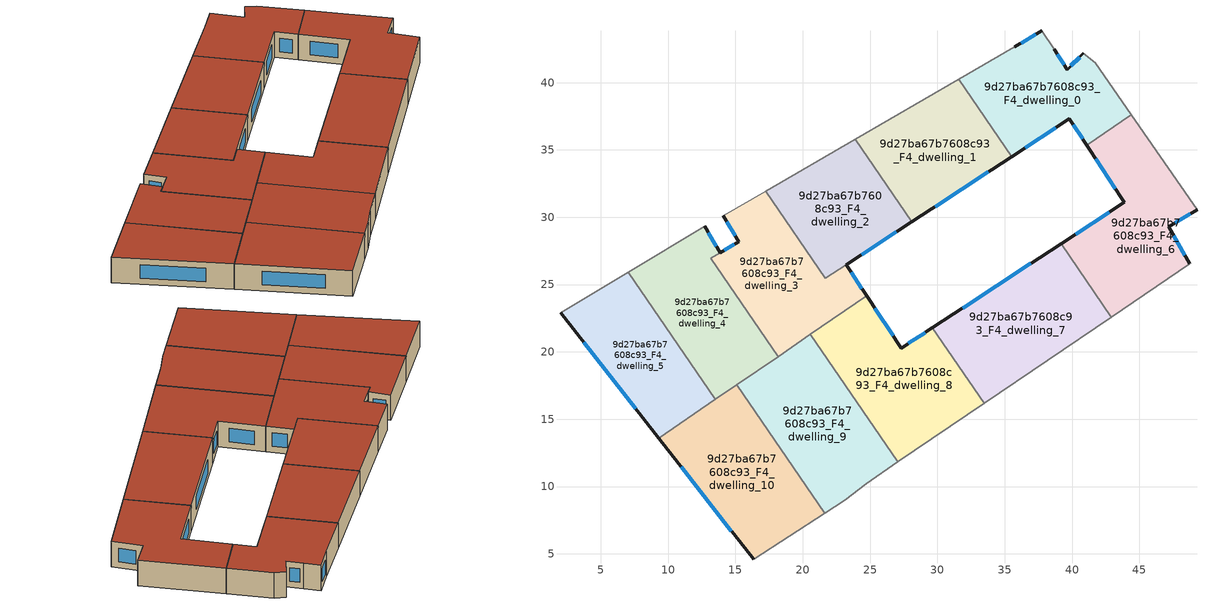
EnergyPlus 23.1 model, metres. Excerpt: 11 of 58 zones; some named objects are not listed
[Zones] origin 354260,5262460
9d27ba67b7608c93_F4_dwelling_0
 floor to 9d27ba67b7608c93_F3_dwelling_0 (EU_floor_Construction): 41.74,41.46 44.39,37.63 41.09,35.36 39.8,37.32 35.51,34.5 31.57,40.24 35.74,42.65 37.77,43.87 38.67,42.47 39.64,40.96 40.84,42.18 z12
 wall outside (EU_wall_Construction): 40.84,42.18 39.64,40.96 38.67,42.47 / 35.51,34.5 39.8,37.32 41.09,35.36 / 37.77,43.87 35.74,42.65 z12:15
 wall adiabatic (EU_wall_Construction): 44.39,37.63 41.74,41.46 40.84,42.18 / 35.74,42.65 31.57,40.24 / 38.67,42.47 37.77,43.87 z12:15
 wall to 9d27ba67b7608c93_F4_dwelling_6 (EU_wall_Construction): 41.09,35.36 44.39,37.63 z12:15
 wall to 9d27ba67b7608c93_F4_dwelling_1 (EU_wall_Construction): 31.57,40.24 35.51,34.5 z12:15
 window (EU_Window_Construction): 39.41,41.31 38.9,42.11 / 40.56,41.89 39.92,41.24 / 40.11,36.86 40.79,35.82 / 36.52,35.16 38.79,36.65 / 37.29,43.59 36.22,42.94 z12.7:14.3
 roof outside (EU_roof_Construction): 44.39,37.63 41.74,41.46 40.84,42.18 39.64,40.96 38.67,42.47 37.77,43.87 35.74,42.65 31.57,40.24 35.51,34.5 39.8,37.32 41.09,35.36 z15
9d27ba67b7608c93_F4_dwelling_1
 floor to 9d27ba67b7608c93_F3_dwelling_1 (EU_floor_Construction): 31.57,40.24 35.51,34.5 28.1,29.66 23.9,35.79 z12
 wall outside (EU_wall_Construction): 28.1,29.66 35.51,34.5 z12:15
 wall to 9d27ba67b7608c93_F4_dwelling_2 (EU_wall_Construction): 23.9,35.79 28.1,29.66 z12:15
 wall adiabatic (EU_wall_Construction): 31.57,40.24 23.9,35.79 z12:15
 window (EU_Window_Construction): 29.84,30.8 33.77,33.37 z12.7:14.3
 roof outside (EU_roof_Construction): 35.51,34.5 31.57,40.24 23.9,35.79 28.1,29.66 z15
9d27ba67b7608c93_F4_dwelling_10
 floor to 9d27ba67b7608c93_F3_dwelling_10 (EU_floor_Construction): 15.1,17.55 21.63,8.02 16.35,4.58 9.31,13.59 z12
 wall outside (EU_wall_Construction): 9.31,13.59 16.35,4.58 z12:15
 wall to 9d27ba67b7608c93_F4_dwelling_9 (EU_wall_Construction): 21.63,8.02 15.1,17.55 z12:15
 wall adiabatic (EU_wall_Construction): 16.35,4.58 21.63,8.02 z12:15
 wall to 9d27ba67b7608c93_F4_dwelling_5 (EU_wall_Construction): 13.52,16.47 9.31,13.59 z12:15
 wall to 9d27ba67b7608c93_F4_dwelling_4 (EU_wall_Construction): 15.1,17.55 13.52,16.47 z12:15
 window (EU_Window_Construction): 10.96,11.47 14.7,6.7 z12.7:14.3
 roof outside (EU_roof_Construction): 21.63,8.02 15.1,17.55 9.31,13.59 16.35,4.58 z15
9d27ba67b7608c93_F4_dwelling_2
 floor to 9d27ba67b7608c93_F3_dwelling_2 (EU_floor_Construction): 23.9,35.79 28.1,29.66 21.68,25.46 17.24,31.94 z12
 wall outside (EU_wall_Construction): 23.23,26.48 28.1,29.66 z12:15
 wall adiabatic (EU_wall_Construction): 23.9,35.79 17.24,31.94 z12:15
 wall to 9d27ba67b7608c93_F4_dwelling_3 (EU_wall_Construction): 17.24,31.94 21.68,25.46 23.23,26.47 z12:15
 window (EU_Window_Construction): 24.37,27.23 26.96,28.91 z12.7:14.3
 roof outside (EU_roof_Construction): 28.1,29.66 23.9,35.79 17.24,31.94 21.68,25.46 z15
9d27ba67b7608c93_F4_dwelling_3
 floor to 9d27ba67b7608c93_F3_dwelling_3 (EU_floor_Construction): 23.23,26.47 24.75,24.16 18.17,19.66 13.16,26.97 15.24,28.17 14.1,30.12 17.24,31.94 21.68,25.46 z12
 wall outside (EU_wall_Construction): 14.1,30.12 15.24,28.17 13.86,27.38 / 24.75,24.16 23.23,26.47 z12:15
 wall adiabatic (EU_wall_Construction): 17.24,31.94 14.1,30.12 z12:15
 wall to 9d27ba67b7608c93_F4_dwelling_4 (EU_wall_Construction): 13.16,26.96 18.17,19.66 / 13.86,27.38 13.16,26.97 z12:15
 wall to 9d27ba67b7608c93_F4_dwelling_8 (EU_wall_Construction): 20.57,21.3 24.75,24.16 z12:15
 wall to 9d27ba67b7608c93_F4_dwelling_9 (EU_wall_Construction): 18.17,19.66 20.57,21.3 z12:15
 window (EU_Window_Construction): 14.37,29.66 14.97,28.63 / 24.39,24.71 23.58,25.93 / 14.91,27.99 14.18,27.56 z12.7:14.3
 roof outside (EU_roof_Construction): 24.75,24.16 23.23,26.47 21.68,25.46 17.24,31.94 14.1,30.12 15.24,28.17 13.16,26.97 18.17,19.66 z15
9d27ba67b7608c93_F4_dwelling_4
 floor to 9d27ba67b7608c93_F3_dwelling_4 (EU_floor_Construction): 13.86,27.38 13.16,26.97 18.17,19.66 13.52,16.47 7.04,25.92 12.72,29.32 z12
 wall outside (EU_wall_Construction): 13.86,27.38 12.72,29.32 z12:15
 wall to 9d27ba67b7608c93_F4_dwelling_5 (EU_wall_Construction): 7.04,25.92 13.52,16.47 z12:15
 wall adiabatic (EU_wall_Construction): 12.72,29.32 7.04,25.92 z12:15
 wall to 9d27ba67b7608c93_F4_dwelling_9 (EU_wall_Construction): 15.1,17.55 18.17,19.66 z12:15
 window (EU_Window_Construction): 13.59,27.83 12.99,28.86 z12.7:14.3
 roof outside (EU_roof_Construction): 18.17,19.66 13.16,26.97 13.86,27.38 12.72,29.32 7.04,25.92 13.52,16.47 z15
9d27ba67b7608c93_F4_dwelling_5
 floor to 9d27ba67b7608c93_F3_dwelling_5 (EU_floor_Construction): 7.04,25.92 13.52,16.47 9.31,13.59 2.01,22.92 z12
 wall outside (EU_wall_Construction): 2.01,22.92 9.31,13.59 z12:15
 wall adiabatic (EU_wall_Construction): 7.04,25.92 2.01,22.92 z12:15
 window (EU_Window_Construction): 3.72,20.73 7.6,15.78 z12.7:14.3
 roof outside (EU_roof_Construction): 13.52,16.47 7.04,25.92 2.01,22.92 9.31,13.59 z15
9d27ba67b7608c93_F4_dwelling_6
 floor to 9d27ba67b7608c93_F3_dwelling_6 (EU_floor_Construction): 44.39,37.63 49.28,30.54 47.18,29.28 48.73,26.54 42.91,22.59 39.18,28.03 43.89,31.11 41.09,35.36 z12
 wall outside (EU_wall_Construction): 41.09,35.36 43.89,31.11 39.18,28.03 / 48.73,26.54 47.18,29.28 49.28,30.54 z12:15
 wall to 9d27ba67b7608c93_F4_dwelling_7 (EU_wall_Construction): 39.18,28.03 42.91,22.59 z12:15
 wall adiabatic (EU_wall_Construction): 49.28,30.54 44.39,37.63 / 42.91,22.59 48.73,26.54 z12:15
 window (EU_Window_Construction): 42.78,30.39 40.29,28.76 / 41.74,34.36 43.23,32.11 / 47.67,29.58 48.79,30.25 / 48.36,27.18 47.54,28.64 z12.7:14.3
 roof outside (EU_roof_Construction): 48.73,26.54 47.18,29.28 49.28,30.54 44.39,37.63 41.09,35.36 43.89,31.11 39.18,28.03 42.91,22.59 z15
9d27ba67b7608c93_F4_dwelling_7
 floor to 9d27ba67b7608c93_F3_dwelling_7 (EU_floor_Construction): 39.18,28.03 42.91,22.59 33.48,16.18 29.63,21.79 z12
 wall outside (EU_wall_Construction): 39.18,28.03 29.63,21.79 z12:15
 wall adiabatic (EU_wall_Construction): 33.48,16.18 42.91,22.59 z12:15
 wall to 9d27ba67b7608c93_F4_dwelling_8 (EU_wall_Construction): 29.63,21.79 33.48,16.18 z12:15
 window (EU_Window_Construction): 36.94,26.57 31.88,23.26 z12.7:14.3
 roof outside (EU_roof_Construction): 42.91,22.59 39.18,28.03 29.63,21.79 33.48,16.18 z15
9d27ba67b7608c93_F4_dwelling_8
 floor to 9d27ba67b7608c93_F3_dwelling_8 (EU_floor_Construction): 29.63,21.79 33.48,16.18 27.06,11.83 20.57,21.3 24.75,24.16 27.31,20.27 z12
 wall outside (EU_wall_Construction): 29.63,21.79 27.31,20.27 24.75,24.16 z12:15
 wall adiabatic (EU_wall_Construction): 27.06,11.83 33.48,16.18 z12:15
 wall to 9d27ba67b7608c93_F4_dwelling_9 (EU_wall_Construction): 20.57,21.3 27.06,11.83 z12:15
 window (EU_Window_Construction): 26.71,21.18 25.35,23.25 / 29.09,21.43 27.85,20.63 z12.7:14.3
 roof outside (EU_roof_Construction): 33.48,16.18 29.63,21.79 27.31,20.27 24.75,24.16 20.57,21.3 27.06,11.83 z15
9d27ba67b7608c93_F4_dwelling_9
 floor to 9d27ba67b7608c93_F3_dwelling_9 (EU_floor_Construction): 20.57,21.3 27.06,11.83 24.7,10.22 23.13,9 21.63,8.02 15.1,17.55 z12
 wall adiabatic (EU_wall_Construction): 21.63,8.02 23.13,9 24.7,10.22 27.06,11.83 z12:15
 roof outside (EU_roof_Construction): 24.7,10.22 27.06,11.83 20.57,21.3 15.1,17.55 21.63,8.02 23.13,9 z15
[Building]
EU S2 Campaign: North Axis=0; Terrain=City; Solar Distribution=FullExterior
[Site:Location]
Budapest.Ferenc.Liszt.Intl.AP: Latitude=47.437; Longitude=19.256; Time Zone=1; Elevation=185
[SizingPeriod:WeatherFileDays]
AnnualSizingPeriod: Begin Month=1; Begin Day of Month=1; End Month=12; End Day of Month=31; Day of Week for Start Day=Monday; Use Weather File Daylight Saving Period=No; Use Weather File Rain and Snow Indicators=No
[MATERIAL]
EU_InternalMass_Material: Roughness=MediumRough; Thickness=0.1; Conductivity=1; Density=1800; Specific Heat=900; Thermal Absorptance=0.9; Solar Absorptance=0.7; Visible Absorptance=0.7
[MATERIAL:NOMASS] Roughness=MediumRough; Thermal Absorptance=0.9; Solar Absorptance=0.7; Visible Absorptance=0.7
Name | Thermal Resistance
EU_wall_NoMass | 0.832559
EU_roof_NoMass | 1.39638
EU_floor_NoMass | 0.872794
[WINDOWMATERIAL:SIMPLEGLAZINGSYSTEM]
EU_Window_SimpleGlazing: UFactor=2.79869; Solar Heat Gain Coefficient=0.75; Visible Transmittance=0.75
[CONSTRUCTION]
EU_wall_Construction: EU_wall_NoMass
EU_roof_Construction: EU_roof_NoMass
EU_floor_Construction: EU_floor_NoMass
EU_Window_Construction: EU_Window_SimpleGlazing
EU_InternalMass_Construction: EU_InternalMass_Material
[ZONE] Type=1; Multiplier=1; Ceiling Height=autocalculate; Floor Area=autocalculate; Part of Total Floor Area=Yes
Name | Volume
9d27ba67b7608c93_F4_dwelling_0 | 190.963
9d27ba67b7608c93_F4_dwelling_1 | 190.961
9d27ba67b7608c93_F4_dwelling_10 | 229.149
9d27ba67b7608c93_F4_dwelling_2 | 175.766
9d27ba67b7608c93_F4_dwelling_3 | 200.199
9d27ba67b7608c93_F4_dwelling_4 | 196.956
9d27ba67b7608c93_F4_dwelling_5 | 190.965
9d27ba67b7608c93_F4_dwelling_6 | 229.165
9d27ba67b7608c93_F4_dwelling_7 | 229.161
9d27ba67b7608c93_F4_dwelling_8 | 229.14
9d27ba67b7608c93_F4_dwelling_9 | 229.183
[INTERNALMASS] Construction=EU_InternalMass_Construction
Name | Zone or ZoneList | Surface Area
9d27ba67b7608c93_F4_dwelling_0_EU_InternalMass | 9d27ba67b7608c93_F4_dwelling_0 | 63.6544
9d27ba67b7608c93_F4_dwelling_1_EU_InternalMass | 9d27ba67b7608c93_F4_dwelling_1 | 63.6537
9d27ba67b7608c93_F4_dwelling_2_EU_InternalMass | 9d27ba67b7608c93_F4_dwelling_2 | 58.5867
9d27ba67b7608c93_F4_dwelling_3_EU_InternalMass | 9d27ba67b7608c93_F4_dwelling_3 | 66.7322
9d27ba67b7608c93_F4_dwelling_4_EU_InternalMass | 9d27ba67b7608c93_F4_dwelling_4 | 65.6533
9d27ba67b7608c93_F4_dwelling_5_EU_InternalMass | 9d27ba67b7608c93_F4_dwelling_5 | 63.6551
9d27ba67b7608c93_F4_dwelling_6_EU_InternalMass | 9d27ba67b7608c93_F4_dwelling_6 | 76.3884
9d27ba67b7608c93_F4_dwelling_7_EU_InternalMass | 9d27ba67b7608c93_F4_dwelling_7 | 76.3869
9d27ba67b7608c93_F4_dwelling_8_EU_InternalMass | 9d27ba67b7608c93_F4_dwelling_8 | 76.3799
9d27ba67b7608c93_F4_dwelling_9_EU_InternalMass | 9d27ba67b7608c93_F4_dwelling_9 | 76.394
9d27ba67b7608c93_F4_dwelling_10_EU_InternalMass | 9d27ba67b7608c93_F4_dwelling_10 | 76.3831
[OTHEREQUIPMENT] Fuel Type=Electricity; Design Level Calculation Method=Watts/Area; Power per Zone Floor Area=1; Fraction Latent=0; Fraction Radiant=0; Fraction Lost=0; Carbon Dioxide Generation Rate=0; EndUse Subcategory=EU_Step8_InternalGains
Name | Zone or ZoneList or Space or SpaceList | Schedule
EU_Step8_InternalGain_9d27ba67b7608c93_F4_dwelling_0_f000 | 9d27ba67b7608c93_F4_dwelling_0 | EU_Step8_GainSchedule_9d27ba67b7608c93_F4_dwelling_0_f000
EU_Step8_InternalGain_9d27ba67b7608c93_F4_dwelling_1_f000 | 9d27ba67b7608c93_F4_dwelling_1 | EU_Step8_GainSchedule_9d27ba67b7608c93_F4_dwelling_1_f000
EU_Step8_InternalGain_9d27ba67b7608c93_F4_dwelling_2_f000 | 9d27ba67b7608c93_F4_dwelling_2 | EU_Step8_GainSchedule_9d27ba67b7608c93_F4_dwelling_2_f000
EU_Step8_InternalGain_9d27ba67b7608c93_F4_dwelling_3_f000 | 9d27ba67b7608c93_F4_dwelling_3 | EU_Step8_GainSchedule_9d27ba67b7608c93_F4_dwelling_3_f000
EU_Step8_InternalGain_9d27ba67b7608c93_F4_dwelling_4_f000 | 9d27ba67b7608c93_F4_dwelling_4 | EU_Step8_GainSchedule_9d27ba67b7608c93_F4_dwelling_4_f000
EU_Step8_InternalGain_9d27ba67b7608c93_F4_dwelling_5_f000 | 9d27ba67b7608c93_F4_dwelling_5 | EU_Step8_GainSchedule_9d27ba67b7608c93_F4_dwelling_5_f000
EU_Step8_InternalGain_9d27ba67b7608c93_F4_dwelling_6_f000 | 9d27ba67b7608c93_F4_dwelling_6 | EU_Step8_GainSchedule_9d27ba67b7608c93_F4_dwelling_6_f000
EU_Step8_InternalGain_9d27ba67b7608c93_F4_dwelling_7_f000 | 9d27ba67b7608c93_F4_dwelling_7 | EU_Step8_GainSchedule_9d27ba67b7608c93_F4_dwelling_7_f000
EU_Step8_InternalGain_9d27ba67b7608c93_F4_dwelling_8_f000 | 9d27ba67b7608c93_F4_dwelling_8 | EU_Step8_GainSchedule_9d27ba67b7608c93_F4_dwelling_8_f000
EU_Step8_InternalGain_9d27ba67b7608c93_F4_dwelling_9_f000 | 9d27ba67b7608c93_F4_dwelling_9 | EU_Step8_GainSchedule_9d27ba67b7608c93_F4_dwelling_9_f000
EU_Step8_InternalGain_9d27ba67b7608c93_F4_dwelling_10_f000 | 9d27ba67b7608c93_F4_dwelling_10 | EU_Step8_GainSchedule_9d27ba67b7608c93_F4_dwelling_10_f000
[ZONEVENTILATION:DESIGNFLOWRATE] Schedule=EU_AlwaysOn; Design Flow Rate Calculation Method=AirChanges/Hour; Air Changes per Hour=0.475469; Ventilation Type=Natural; Fan Pressure Rise=0; Fan Total Efficiency=1; Constant Term Coefficient=1; Temperature Term Coefficient=0; Velocity Term Coefficient=0; Velocity Squared Term Coefficient=0; Minimum Indoor Temperature=-100; Maximum Indoor Temperature=100; Delta Temperature=-100; Minimum Outdoor Temperature=-100; Maximum Outdoor Temperature=100; Maximum Wind Speed=40
Name | Zone or ZoneList or Space or SpaceList
EU_ConstantAir_9d27ba67b7608c93_F4_dwelling_0 | 9d27ba67b7608c93_F4_dwelling_0
EU_ConstantAir_9d27ba67b7608c93_F4_dwelling_1 | 9d27ba67b7608c93_F4_dwelling_1
EU_ConstantAir_9d27ba67b7608c93_F4_dwelling_2 | 9d27ba67b7608c93_F4_dwelling_2
EU_ConstantAir_9d27ba67b7608c93_F4_dwelling_3 | 9d27ba67b7608c93_F4_dwelling_3
EU_ConstantAir_9d27ba67b7608c93_F4_dwelling_4 | 9d27ba67b7608c93_F4_dwelling_4
EU_ConstantAir_9d27ba67b7608c93_F4_dwelling_5 | 9d27ba67b7608c93_F4_dwelling_5
EU_ConstantAir_9d27ba67b7608c93_F4_dwelling_6 | 9d27ba67b7608c93_F4_dwelling_6
EU_ConstantAir_9d27ba67b7608c93_F4_dwelling_7 | 9d27ba67b7608c93_F4_dwelling_7
EU_ConstantAir_9d27ba67b7608c93_F4_dwelling_8 | 9d27ba67b7608c93_F4_dwelling_8
EU_ConstantAir_9d27ba67b7608c93_F4_dwelling_9 | 9d27ba67b7608c93_F4_dwelling_9
EU_ConstantAir_9d27ba67b7608c93_F4_dwelling_10 | 9d27ba67b7608c93_F4_dwelling_10
[HVACTEMPLATE:ZONE:IDEALLOADSAIRSYSTEM] System Availability Schedule=EU_AlwaysOn; Maximum Heating Supply Air Temperature=50; Minimum Cooling Supply Air Temperature=13; Maximum Heating Supply Air Humidity Ratio=0.0156; Minimum Cooling Supply Air Humidity Ratio=0.0077; Heating Limit=NoLimit; Cooling Limit=NoLimit; Heating Availability Schedule=EU_AlwaysOn; Cooling Availability Schedule=EU_CoolingOff; Dehumidification Control Type=ConstantSensibleHeatRatio; Cooling Sensible Heat Ratio=0.7; Dehumidification Setpoint=60; Humidification Control Type=None; Humidification Setpoint=30; Outdoor Air Method=None; Outdoor Air Flow Rate per Person=0.00944; Outdoor Air Flow Rate per Zone Floor Area=0; Outdoor Air Flow Rate per Zone=0; Demand Controlled Ventilation Type=None; Outdoor Air Economizer Type=NoEconomizer; Heat Recovery Type=None; Sensible Heat Recovery Effectiveness=0.7; Latent Heat Recovery Effectiveness=0.65
Name | Template Thermostat
9d27ba67b7608c93_F4_dwelling_0 | EU_HeatOnly_9d27ba67b7608c93_F4_dwelling_0
9d27ba67b7608c93_F4_dwelling_1 | EU_HeatOnly_9d27ba67b7608c93_F4_dwelling_1
9d27ba67b7608c93_F4_dwelling_2 | EU_HeatOnly_9d27ba67b7608c93_F4_dwelling_2
9d27ba67b7608c93_F4_dwelling_3 | EU_HeatOnly_9d27ba67b7608c93_F4_dwelling_3
9d27ba67b7608c93_F4_dwelling_4 | EU_HeatOnly_9d27ba67b7608c93_F4_dwelling_4
9d27ba67b7608c93_F4_dwelling_5 | EU_HeatOnly_9d27ba67b7608c93_F4_dwelling_5
9d27ba67b7608c93_F4_dwelling_6 | EU_HeatOnly_9d27ba67b7608c93_F4_dwelling_6
9d27ba67b7608c93_F4_dwelling_7 | EU_HeatOnly_9d27ba67b7608c93_F4_dwelling_7
9d27ba67b7608c93_F4_dwelling_8 | EU_HeatOnly_9d27ba67b7608c93_F4_dwelling_8
9d27ba67b7608c93_F4_dwelling_9 | EU_HeatOnly_9d27ba67b7608c93_F4_dwelling_9
9d27ba67b7608c93_F4_dwelling_10 | EU_HeatOnly_9d27ba67b7608c93_F4_dwelling_10
[SIZING:ZONE] Zone Cooling Design Supply Air Temperature Input Method=SupplyAirTemperature; Zone Cooling Design Supply Air Temperature=13; Zone Heating Design Supply Air Temperature Input Method=SupplyAirTemperature; Zone Heating Design Supply Air Temperature=50; Zone Cooling Design Supply Air Humidity Ratio=0.008; Zone Heating Design Supply Air Humidity Ratio=0.008; Cooling Design Air Flow Method=DesignDay; Cooling Design Air Flow Rate=0; Cooling Minimum Air Flow per Zone Floor Area=0.000762; Cooling Minimum Air Flow=0; Cooling Minimum Air Flow Fraction=0.2; Heating Design Air Flow Method=DesignDay; Heating Design Air Flow Rate=0; Heating Maximum Air Flow per Zone Floor Area=0.002032; Heating Maximum Air Flow=0.141576; Heating Maximum Air Flow Fraction=0.3; Account for Dedicated Outdoor Air System=No; Dedicated Outdoor Air System Control Strategy=NeutralSupplyAir; Dedicated Outdoor Air Low Setpoint Temperature for Design=autosize; Dedicated Outdoor Air High Setpoint Temperature for Design=autosize; Zone Load Sizing Method=Sensible Load Only No Latent Load; Zone Latent Cooling Design Supply Air Humidity Ratio Input Method=HumidityRatioDifference; Zone Cooling Design Supply Air Humidity Ratio Difference=0.005; Zone Latent Heating Design Supply Air Humidity Ratio Input Method=HumidityRatioDifference; Zone Humidification Design Supply Air Humidity Ratio Difference=0.005
9d27ba67b7608c93_F4_dwelling_0; 9d27ba67b7608c93_F4_dwelling_1; 9d27ba67b7608c93_F4_dwelling_2; 9d27ba67b7608c93_F4_dwelling_3; 9d27ba67b7608c93_F4_dwelling_4; 9d27ba67b7608c93_F4_dwelling_5; 9d27ba67b7608c93_F4_dwelling_6; 9d27ba67b7608c93_F4_dwelling_7; 9d27ba67b7608c93_F4_dwelling_8; 9d27ba67b7608c93_F4_dwelling_9; 9d27ba67b7608c93_F4_dwelling_10
[SCHEDULE:CONSTANT]
Name | Hourly Value
EU_AlwaysOn | 1
EU_CoolingOff | 0
[SCHEDULE:FILE] Column Number=1; Rows to Skip at Top=0; Number of Hours of Data=8760; Column Separator=Comma; Interpolate to Timestep=No; Minutes per Item=60; Adjust Schedule for Daylight Savings=Yes
Name | File
EU_Step8_GainSchedule_9d27ba67b7608c93_F4_dwelling_0_f000 | ../../schedules/9d27ba67b7608c93/9d27ba67b7608c93_F4_dwelling_0_f000_gain.csv
EU_Step8_GainSchedule_9d27ba67b7608c93_F4_dwelling_1_f000 | ../../schedules/9d27ba67b7608c93/9d27ba67b7608c93_F4_dwelling_1_f000_gain.csv
EU_Step8_GainSchedule_9d27ba67b7608c93_F4_dwelling_2_f000 | ../../schedules/9d27ba67b7608c93/9d27ba67b7608c93_F4_dwelling_2_f000_gain.csv
EU_Step8_GainSchedule_9d27ba67b7608c93_F4_dwelling_3_f000 | ../../schedules/9d27ba67b7608c93/9d27ba67b7608c93_F4_dwelling_3_f000_gain.csv
EU_Step8_GainSchedule_9d27ba67b7608c93_F4_dwelling_4_f000 | ../../schedules/9d27ba67b7608c93/9d27ba67b7608c93_F4_dwelling_4_f000_gain.csv
EU_Step8_GainSchedule_9d27ba67b7608c93_F4_dwelling_5_f000 | ../../schedules/9d27ba67b7608c93/9d27ba67b7608c93_F4_dwelling_5_f000_gain.csv
EU_Step8_GainSchedule_9d27ba67b7608c93_F4_dwelling_6_f000 | ../../schedules/9d27ba67b7608c93/9d27ba67b7608c93_F4_dwelling_6_f000_gain.csv
EU_Step8_GainSchedule_9d27ba67b7608c93_F4_dwelling_7_f000 | ../../schedules/9d27ba67b7608c93/9d27ba67b7608c93_F4_dwelling_7_f000_gain.csv
EU_Step8_GainSchedule_9d27ba67b7608c93_F4_dwelling_8_f000 | ../../schedules/9d27ba67b7608c93/9d27ba67b7608c93_F4_dwelling_8_f000_gain.csv
EU_Step8_GainSchedule_9d27ba67b7608c93_F4_dwelling_9_f000 | ../../schedules/9d27ba67b7608c93/9d27ba67b7608c93_F4_dwelling_9_f000_gain.csv
EU_Step8_GainSchedule_9d27ba67b7608c93_F4_dwelling_10_f000 | ../../schedules/9d27ba67b7608c93/9d27ba67b7608c93_F4_dwelling_10_f000_gain.csv
